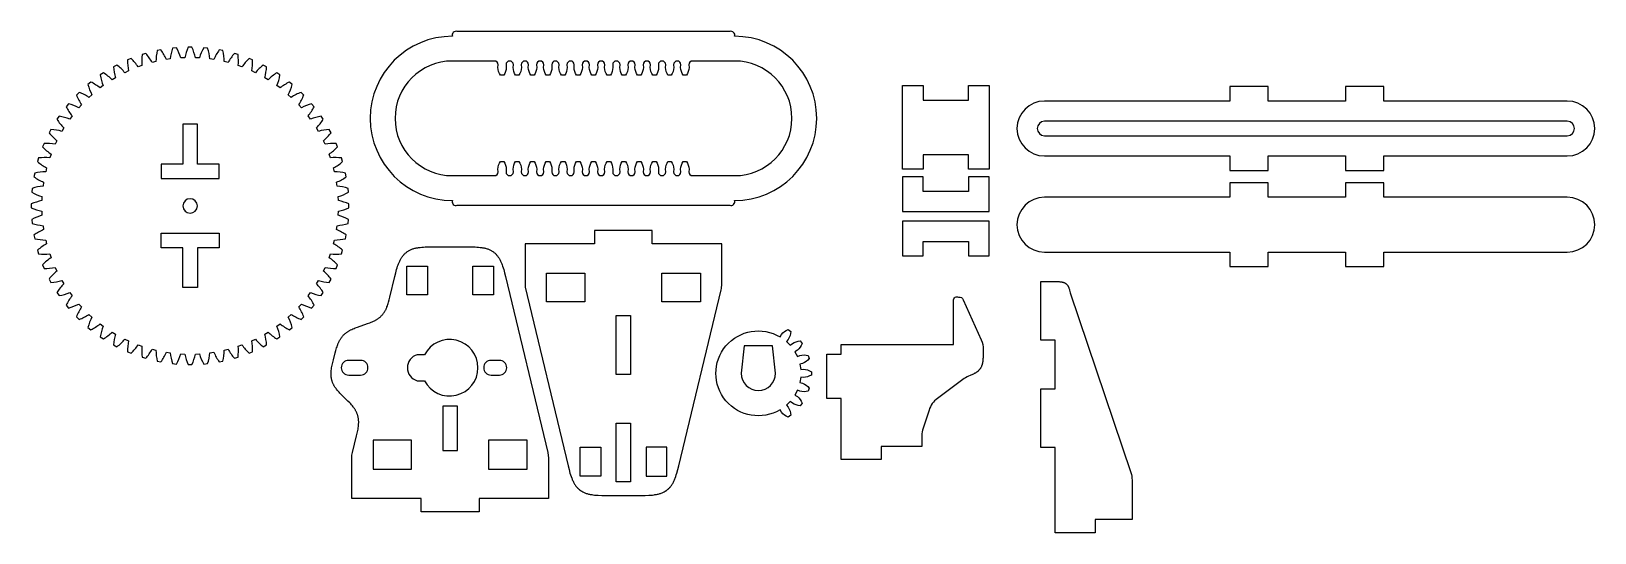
# Model space of a CAD drawing. Extents: x -1220 to -895, y 140 to 245.
import ezdxf

# ---------------------------------------------------------------- set-up
doc = ezdxf.new("R2010")
doc.units = 0
doc.layers.add('DEFAULT', color=7, linetype='CONTINUOUS')

msp = doc.modelspace()

# ---------------------------------------------------------------- linework, layer by layer
at = {"layer": 'DEFAULT'}
for points in [[(-1132.53, 243.62, 1), (-1132.53, 209.48, 0.625), (-1131.53, 208.48), (-1074.91, 208.48, 0.625), (-1073.91, 209.48, 1), (-1073.91, 243.62, 0.625), (-1074.91, 244.62), (-1131.53, 244.62, 0.625)], [(-1156.25, 206.43), (-1156.21, 207.25, 0.054877), (-1154.03, 207.96), (-1154.03, 208.75, 0.054877), (-1156.21, 209.45), (-1156.25, 210.28, 0.054877), (-1154.15, 211.19), (-1154.22, 211.98, 0.054877), (-1156.47, 212.47), (-1156.59, 213.28, 0.054877), (-1154.58, 214.4), (-1154.74, 215.18, 0.054877), (-1157.02, 215.44), (-1157.22, 216.24, 0.054877), (-1155.33, 217.55), (-1155.56, 218.31, 0.054877), (-1157.86, 218.35), (-1158.14, 219.13, 0.054877), (-1156.39, 220.61), (-1156.69, 221.34, 0.054877), (-1158.98, 221.16), (-1159.33, 221.91, 0.054877), (-1157.74, 223.56), (-1158.11, 224.25, 0.054877), (-1160.37, 223.85), (-1160.79, 224.56, 0.054877), (-1159.37, 226.36), (-1159.81, 227.01, 0.054877), (-1162.02, 226.38), (-1162.51, 227.05, 0.054877), (-1161.27, 228.98), (-1161.77, 229.59, 0.054877), (-1163.9, 228.75), (-1164.46, 229.36, 0.054877), (-1163.41, 231.4), (-1163.97, 231.96, 0.054877), (-1166.01, 230.92), (-1166.63, 231.47, 0.054877), (-1165.79, 233.61), (-1166.4, 234.11, 0.054877), (-1168.33, 232.87), (-1168.99, 233.36, 0.054877), (-1168.36, 235.57), (-1169.02, 236.01, 0.054877), (-1170.82, 234.58), (-1171.53, 235.01, 0.054877), (-1171.12, 237.27), (-1171.82, 237.64, 0.054877), (-1173.47, 236.04), (-1174.22, 236.4, 0.054877), (-1174.03, 238.69), (-1174.76, 238.99, 0.054877), (-1176.25, 237.24), (-1177.03, 237.52, 0.054877), (-1177.07, 239.81), (-1177.82, 240.04, 0.054877), (-1179.13, 238.16), (-1179.93, 238.36, 0.054877), (-1180.2, 240.64), (-1180.97, 240.79, 0.054877), (-1182.09, 238.79), (-1182.91, 238.91, 0.054877), (-1183.4, 241.15), (-1184.18, 241.23, 0.054877), (-1185.1, 239.12), (-1185.92, 239.16, 0.054877), (-1186.63, 241.35), (-1187.42, 241.35, 0.054877), (-1188.12, 239.16), (-1188.95, 239.12, 0.054877), (-1189.87, 241.23), (-1190.65, 241.15, 0.054877), (-1191.14, 238.91), (-1191.96, 238.79, 0.054877), (-1193.08, 240.79), (-1193.85, 240.64, 0.054877), (-1194.11, 238.36), (-1194.92, 238.16, 0.054877), (-1196.23, 240.04), (-1196.98, 239.81, 0.054877), (-1197.02, 237.52), (-1197.8, 237.24, 0.054877), (-1199.29, 238.99), (-1200.02, 238.69, 0.054877), (-1199.83, 236.4), (-1200.58, 236.04, 0.054877), (-1202.23, 237.64), (-1202.93, 237.27, 0.054877), (-1202.52, 235.01), (-1203.23, 234.58, 0.054877), (-1205.03, 236.01), (-1205.68, 235.57, 0.054877), (-1205.06, 233.36), (-1205.72, 232.87, 0.054877), (-1207.65, 234.11), (-1208.26, 233.61, 0.054877), (-1207.42, 231.47), (-1208.03, 230.92, 0.054877), (-1210.08, 231.96), (-1210.64, 231.4, 0.054877), (-1209.59, 229.36), (-1210.15, 228.75, 0.054877), (-1212.28, 229.59), (-1212.78, 228.98, 0.054877), (-1211.54, 227.05), (-1212.03, 226.38, 0.054877), (-1214.24, 227.01), (-1214.68, 226.36, 0.054877), (-1213.26, 224.56), (-1213.68, 223.85, 0.054877), (-1215.94, 224.25), (-1216.31, 223.56, 0.054877), (-1214.72, 221.91), (-1215.07, 221.16, 0.054877), (-1217.36, 221.34), (-1217.66, 220.61, 0.054877), (-1215.91, 219.13), (-1216.19, 218.35, 0.054877), (-1218.49, 218.31), (-1218.72, 217.55, 0.054877), (-1216.83, 216.24), (-1217.03, 215.44, 0.054877), (-1219.31, 215.18), (-1219.46, 214.4, 0.054877), (-1217.46, 213.28), (-1217.58, 212.47, 0.054877), (-1219.82, 211.98), (-1219.9, 211.19, 0.054877), (-1217.8, 210.28), (-1217.84, 209.45, 0.054877), (-1220.02, 208.75), (-1220.02, 207.96, 0.054877), (-1217.84, 207.25), (-1217.8, 206.43, 0.054877), (-1219.9, 205.51), (-1219.82, 204.72, 0.054877), (-1217.58, 204.24), (-1217.46, 203.42, 0.054877), (-1219.46, 202.3), (-1219.31, 201.53, 0.054877), (-1217.03, 201.26), (-1216.83, 200.46, 0.054877), (-1218.72, 199.15), (-1218.49, 198.39, 0.054877), (-1216.19, 198.35), (-1215.91, 197.58, 0.054877), (-1217.66, 196.09), (-1217.36, 195.36, 0.054877), (-1215.07, 195.54), (-1214.72, 194.8, 0.054877), (-1216.31, 193.14), (-1215.94, 192.45, 0.054877), (-1213.68, 192.86), (-1213.26, 192.15, 0.054877), (-1214.68, 190.35), (-1214.24, 189.69, 0.054877), (-1212.03, 190.32), (-1211.54, 189.65, 0.054877), (-1212.78, 187.72), (-1212.28, 187.11, 0.054877), (-1210.15, 187.95), (-1209.59, 187.34, 0.054877), (-1210.64, 185.3), (-1210.08, 184.74, 0.054877), (-1208.03, 185.78), (-1207.42, 185.23, 0.054877), (-1208.26, 183.09), (-1207.65, 182.59, 0.054877), (-1205.72, 183.83), (-1205.06, 183.34, 0.054877), (-1205.68, 181.13), (-1205.03, 180.69, 0.054877), (-1203.23, 182.12), (-1202.52, 181.69, 0.054877), (-1202.93, 179.44), (-1202.23, 179.06, 0.054877), (-1200.58, 180.66), (-1199.83, 180.3, 0.054877), (-1200.02, 178.02), (-1199.29, 177.71, 0.054877), (-1197.8, 179.46), (-1197.02, 179.18, 0.054877), (-1196.98, 176.89), (-1196.23, 176.66, 0.054877), (-1194.92, 178.54), (-1194.11, 178.34, 0.054877), (-1193.85, 176.06), (-1193.08, 175.91, 0.054877), (-1191.96, 177.91), (-1191.14, 177.79, 0.054877), (-1190.65, 175.55), (-1189.87, 175.47, 0.054877), (-1188.95, 177.58), (-1188.12, 177.54, 0.054877), (-1187.42, 175.35), (-1186.63, 175.35, 0.054877), (-1185.92, 177.54), (-1185.1, 177.58, 0.054877), (-1184.18, 175.47), (-1183.4, 175.55, 0.054877), (-1182.91, 177.79), (-1182.09, 177.91, 0.054877), (-1180.97, 175.91), (-1180.2, 176.06, 0.054877), (-1179.93, 178.34), (-1179.13, 178.54, 0.054877), (-1177.82, 176.66), (-1177.07, 176.89, 0.054877), (-1177.03, 179.18), (-1176.25, 179.46, 0.054877), (-1174.76, 177.71), (-1174.03, 178.02, 0.054877), (-1174.22, 180.3), (-1173.47, 180.66, 0.054877), (-1171.82, 179.06), (-1171.12, 179.44, 0.054877), (-1171.53, 181.69), (-1170.82, 182.12, 0.054877), (-1169.02, 180.69), (-1168.36, 181.13, 0.054877), (-1168.99, 183.34), (-1168.33, 183.83, 0.054877), (-1166.4, 182.59), (-1165.79, 183.09, 0.054877), (-1166.63, 185.23), (-1166.01, 185.78, 0.054877), (-1163.97, 184.74), (-1163.41, 185.3, 0.054877), (-1164.46, 187.34), (-1163.9, 187.95, 0.054877), (-1161.77, 187.11), (-1161.27, 187.72, 0.054877), (-1162.51, 189.65), (-1162.02, 190.32, 0.054877), (-1159.81, 189.69), (-1159.37, 190.35, 0.054877), (-1160.79, 192.15), (-1160.37, 192.86, 0.054877), (-1158.11, 192.45), (-1157.74, 193.14, 0.054877), (-1159.33, 194.8), (-1158.98, 195.54, 0.054877), (-1156.69, 195.36), (-1156.39, 196.09, 0.054877), (-1158.14, 197.58), (-1157.86, 198.35, 0.054877), (-1155.56, 198.39), (-1155.33, 199.15, 0.054877), (-1157.22, 200.46), (-1157.02, 201.26, 0.054877), (-1154.74, 201.53), (-1154.58, 202.3, 0.054877), (-1156.59, 203.42), (-1156.47, 204.24, 0.054877), (-1154.22, 204.72), (-1154.15, 205.51, 0.054877)], [(-1123.03, 237.71, 0.414214), (-1123.79, 238.47), (-1132.53, 238.47, 1), (-1132.53, 214.64), (-1123.79, 214.64, 0.414214), (-1123.03, 215.4), (-1123.09, 215.96, -0.119307), (-1122.56, 217.6), (-1121.86, 217.6, -0.119307), (-1121.33, 215.96), (-1121.39, 215.4, 1), (-1119.87, 215.4), (-1119.92, 215.96, -0.119307), (-1119.39, 217.6), (-1118.7, 217.6, -0.119307), (-1118.17, 215.96), (-1118.22, 215.4, 1), (-1116.7, 215.4), (-1116.76, 215.96, -0.119307), (-1116.23, 217.6), (-1115.53, 217.6, -0.119307), (-1115, 215.96), (-1115.06, 215.4, 1), (-1113.54, 215.4), (-1113.59, 215.96, -0.119307), (-1113.06, 217.6), (-1112.37, 217.6, -0.119307), (-1111.84, 215.96), (-1111.89, 215.4, 1), (-1110.37, 215.4), (-1110.43, 215.96, -0.119307), (-1109.9, 217.6), (-1109.2, 217.6, -0.119307), (-1108.67, 215.96), (-1108.73, 215.4, 1), (-1107.21, 215.4), (-1107.26, 215.96, -0.119307), (-1106.73, 217.6), (-1106.04, 217.6, -0.119307), (-1105.51, 215.96), (-1105.56, 215.4, 1), (-1104.04, 215.4), (-1104.1, 215.96, -0.119307), (-1103.57, 217.6), (-1102.87, 217.6, -0.119307), (-1102.34, 215.96), (-1102.4, 215.4, 1), (-1100.88, 215.4), (-1100.93, 215.96, -0.119307), (-1100.4, 217.6), (-1099.71, 217.6, -0.119307), (-1099.18, 215.96), (-1099.23, 215.4, 1), (-1097.71, 215.4), (-1097.77, 215.96, -0.119307), (-1097.24, 217.6), (-1096.54, 217.6, -0.119307), (-1096.01, 215.96), (-1096.07, 215.4, 1), (-1094.55, 215.4), (-1094.6, 215.96, -0.119307), (-1094.07, 217.6), (-1093.38, 217.6, -0.119307), (-1092.85, 215.96), (-1092.9, 215.4, 1), (-1091.38, 215.4), (-1091.44, 215.96, -0.119307), (-1090.91, 217.6), (-1090.21, 217.6, -0.119307), (-1089.68, 215.96), (-1089.74, 215.4, 1), (-1088.22, 215.4), (-1088.27, 215.96, -0.119307), (-1087.74, 217.6), (-1087.05, 217.6, -0.119307), (-1086.52, 215.96), (-1086.57, 215.4, 1), (-1085.05, 215.4), (-1085.11, 215.96, -0.119307), (-1084.58, 217.6), (-1083.88, 217.6, -0.119307), (-1083.35, 215.96), (-1083.41, 215.4, 0.414214), (-1082.65, 214.64), (-1073.91, 214.64, 1), (-1073.91, 238.47), (-1082.64, 238.47, 0.41631), (-1083.41, 237.71), (-1083.35, 237.15, -0.119307), (-1083.88, 235.51), (-1084.58, 235.51, -0.119307), (-1085.11, 237.15), (-1085.05, 237.71, 1), (-1086.57, 237.71), (-1086.52, 237.15, -0.119307), (-1087.05, 235.51), (-1087.74, 235.51, -0.119307), (-1088.27, 237.15), (-1088.22, 237.71, 1), (-1089.74, 237.71), (-1089.68, 237.15, -0.119307), (-1090.21, 235.51), (-1090.91, 235.51, -0.119307), (-1091.44, 237.15), (-1091.38, 237.71, 1), (-1092.9, 237.71), (-1092.85, 237.15, -0.119307), (-1093.38, 235.51), (-1094.07, 235.51, -0.119307), (-1094.6, 237.15), (-1094.55, 237.71, 1), (-1096.07, 237.71), (-1096.01, 237.15, -0.119307), (-1096.54, 235.51), (-1097.24, 235.51, -0.119307), (-1097.77, 237.15), (-1097.71, 237.71, 1), (-1099.23, 237.71), (-1099.18, 237.15, -0.119307), (-1099.71, 235.51), (-1100.4, 235.51, -0.119307), (-1100.93, 237.15), (-1100.88, 237.71, 1), (-1102.4, 237.71), (-1102.34, 237.15, -0.119307), (-1102.87, 235.51), (-1103.57, 235.51, -0.119307), (-1104.1, 237.15), (-1104.04, 237.71, 1), (-1105.56, 237.71), (-1105.51, 237.15, -0.119307), (-1106.04, 235.51), (-1106.73, 235.51, -0.119307), (-1107.26, 237.15), (-1107.21, 237.71, 1), (-1108.73, 237.71), (-1108.67, 237.15, -0.119307), (-1109.2, 235.51), (-1109.9, 235.51, -0.119307), (-1110.43, 237.15), (-1110.37, 237.71, 1), (-1111.89, 237.71), (-1111.84, 237.15, -0.119307), (-1112.37, 235.51), (-1113.06, 235.51, -0.119307), (-1113.59, 237.15), (-1113.54, 237.71, 1), (-1115.06, 237.71), (-1115, 237.15, -0.119307), (-1115.53, 235.51), (-1116.23, 235.51, -0.119307), (-1116.76, 237.15), (-1116.7, 237.71, 1), (-1118.22, 237.71), (-1118.17, 237.15, -0.119307), (-1118.7, 235.51), (-1119.39, 235.51, -0.119307), (-1119.92, 237.15), (-1119.87, 237.71, 1), (-1121.39, 237.71), (-1121.33, 237.15, -0.119307), (-1121.86, 235.51), (-1122.56, 235.51, -0.119307), (-1123.09, 237.15)], [(-900.91, 218.74, 1), (-900.91, 230.15), (-939.02, 230.15), (-939.02, 233.15), (-947.02, 233.15), (-947.02, 230.15), (-963.02, 230.15), (-963.02, 233.15), (-971.02, 233.15), (-971.02, 230.15), (-1009.53, 230.15, 1), (-1009.53, 218.74), (-971.02, 218.74), (-971.02, 215.74), (-963.02, 215.74), (-963.02, 218.74), (-947.02, 218.74), (-947.02, 215.74), (-939.02, 215.74), (-939.02, 218.74)], [(-1009.53, 222.94), (-900.91, 222.94, 1), (-900.91, 225.94), (-1009.53, 225.94, 1)], [(-1009.53, 210.15, 1), (-1009.53, 198.74), (-971.02, 198.74), (-971.02, 195.74), (-963.02, 195.74), (-963.02, 198.74), (-947.02, 198.74), (-947.02, 195.74), (-939.02, 195.74), (-939.02, 198.74), (-900.91, 198.74, 1), (-900.91, 210.15), (-939.02, 210.15), (-939.02, 213.15), (-947.02, 213.15), (-947.02, 210.15), (-963.02, 210.15), (-963.02, 213.15), (-971.02, 213.15), (-971.02, 210.15)], [(-1076.58, 192.07), (-1076.58, 200.48), (-1091, 200.48), (-1091, 203.23), (-1103, 203.23), (-1103, 200.48), (-1117.42, 200.48), (-1117.42, 191.48), (-1108.48, 154.3), (-1108.3, 153.54), (-1108.1, 152.79), (-1107.99, 152.43), (-1107.87, 152.08), (-1107.75, 151.73), (-1107.68, 151.57), (-1107.62, 151.4), (-1107.54, 151.24), (-1107.47, 151.09), (-1107.39, 150.93), (-1107.31, 150.78), (-1107.23, 150.64), (-1107.15, 150.5), (-1107.06, 150.36), (-1106.97, 150.23), (-1106.87, 150.1), (-1106.77, 149.97), (-1106.67, 149.85), (-1106.62, 149.8), (-1106.56, 149.74), (-1106.51, 149.68), (-1106.45, 149.63), (-1106.4, 149.57), (-1106.34, 149.52), (-1106.28, 149.47), (-1106.22, 149.42), (-1106.17, 149.37), (-1106.1, 149.32), (-1106.04, 149.27), (-1105.98, 149.23), (-1105.92, 149.18), (-1105.85, 149.14), (-1105.79, 149.09), (-1105.72, 149.05), (-1105.66, 149.01), (-1105.59, 148.97), (-1105.52, 148.93), (-1105.45, 148.9), (-1105.31, 148.83), (-1105.17, 148.76), (-1105.02, 148.7), (-1104.87, 148.64), (-1104.72, 148.58), (-1104.56, 148.53), (-1104.4, 148.49), (-1104.23, 148.44), (-1104.07, 148.4), (-1103.9, 148.37), (-1103.73, 148.34), (-1103.55, 148.31), (-1103.37, 148.28), (-1103.01, 148.24), (-1102.64, 148.21), (-1102.26, 148.19), (-1101.49, 148.17), (-1100.71, 148.17), (-1093.3, 148.17), (-1092.51, 148.17), (-1091.74, 148.19), (-1091.36, 148.21), (-1090.99, 148.24), (-1090.63, 148.28), (-1090.45, 148.31), (-1090.28, 148.34), (-1090.1, 148.37), (-1089.93, 148.4), (-1089.77, 148.44), (-1089.6, 148.49), (-1089.44, 148.53), (-1089.29, 148.58), (-1089.13, 148.64), (-1088.98, 148.7), (-1088.83, 148.76), (-1088.69, 148.83), (-1088.55, 148.9), (-1088.48, 148.93), (-1088.41, 148.97), (-1088.34, 149.01), (-1088.28, 149.05), (-1088.21, 149.09), (-1088.15, 149.14), (-1088.08, 149.18), (-1088.02, 149.23), (-1087.96, 149.27), (-1087.9, 149.32), (-1087.84, 149.37), (-1087.78, 149.42), (-1087.72, 149.47), (-1087.66, 149.52), (-1087.6, 149.57), (-1087.55, 149.63), (-1087.49, 149.68), (-1087.44, 149.74), (-1087.39, 149.8), (-1087.33, 149.85), (-1087.23, 149.97), (-1087.13, 150.1), (-1087.04, 150.23), (-1086.94, 150.36), (-1086.86, 150.5), (-1086.77, 150.64), (-1086.69, 150.78), (-1086.61, 150.93), (-1086.53, 151.09), (-1086.46, 151.24), (-1086.39, 151.4), (-1086.32, 151.57), (-1086.25, 151.73), (-1086.13, 152.08), (-1086.01, 152.43), (-1085.9, 152.79), (-1085.7, 153.54), (-1085.52, 154.3), (-1076.72, 190.91, 0.074038)], [(-1153.42, 155.93, -0.074038), (-1153.28, 157.09), (-1152.45, 160.57), (-1152.31, 161.12), (-1152.2, 161.67), (-1152.14, 161.94), (-1152.1, 162.21), (-1152.06, 162.48), (-1152.03, 162.75), (-1152.02, 162.88), (-1152.01, 163.01), (-1152.01, 163.14), (-1152, 163.27), (-1152, 163.4), (-1152, 163.53), (-1152.01, 163.66), (-1152.02, 163.78), (-1152.03, 163.91), (-1152.04, 164.03), (-1152.06, 164.16), (-1152.08, 164.28), (-1152.1, 164.4), (-1152.13, 164.52), (-1152.16, 164.64), (-1152.19, 164.76), (-1152.23, 164.88), (-1152.27, 165), (-1152.31, 165.11), (-1152.36, 165.23), (-1152.4, 165.35), (-1152.46, 165.46), (-1152.51, 165.57), (-1152.57, 165.68), (-1152.63, 165.8), (-1152.69, 165.91), (-1152.76, 166.02), (-1152.83, 166.12), (-1152.9, 166.23), (-1152.98, 166.34), (-1153.05, 166.45), (-1153.13, 166.55), (-1153.3, 166.76), (-1153.47, 166.97), (-1153.66, 167.17), (-1153.85, 167.38), (-1154.24, 167.78), (-1154.65, 168.17), (-1155.07, 168.59), (-1155.49, 168.99), (-1155.89, 169.4), (-1156.09, 169.61), (-1156.27, 169.82), (-1156.45, 170.03), (-1156.62, 170.25), (-1156.7, 170.35), (-1156.78, 170.46), (-1156.86, 170.57), (-1156.93, 170.68), (-1157, 170.79), (-1157.07, 170.91), (-1157.13, 171.02), (-1157.19, 171.13), (-1157.25, 171.25), (-1157.31, 171.36), (-1157.36, 171.48), (-1157.41, 171.6), (-1157.45, 171.71), (-1157.5, 171.83), (-1157.53, 171.95), (-1157.57, 172.07), (-1157.6, 172.2), (-1157.63, 172.32), (-1157.66, 172.44), (-1157.68, 172.57), (-1157.7, 172.69), (-1157.71, 172.82), (-1157.73, 172.95), (-1157.74, 173.07), (-1157.74, 173.2), (-1157.75, 173.33), (-1157.75, 173.46), (-1157.74, 173.59), (-1157.74, 173.73), (-1157.73, 173.86), (-1157.72, 173.99), (-1157.7, 174.13), (-1157.67, 174.4), (-1157.63, 174.67), (-1157.58, 174.95), (-1157.52, 175.23), (-1157.38, 175.79), (-1157.24, 176.35), (-1156.86, 177.8), (-1156.72, 178.31), (-1156.58, 178.82), (-1156.5, 179.07), (-1156.42, 179.32), (-1156.33, 179.56), (-1156.24, 179.79), (-1156.19, 179.91), (-1156.14, 180.02), (-1156.08, 180.13), (-1156.03, 180.25), (-1155.97, 180.35), (-1155.91, 180.46), (-1155.85, 180.57), (-1155.79, 180.67), (-1155.73, 180.77), (-1155.66, 180.87), (-1155.59, 180.97), (-1155.52, 181.06), (-1155.45, 181.16), (-1155.38, 181.25), (-1155.3, 181.34), (-1155.22, 181.43), (-1155.14, 181.51), (-1155.05, 181.59), (-1154.97, 181.68), (-1154.88, 181.76), (-1154.79, 181.83), (-1154.7, 181.91), (-1154.6, 181.98), (-1154.51, 182.05), (-1154.41, 182.12), (-1154.31, 182.19), (-1154.21, 182.26), (-1154.1, 182.32), (-1154, 182.39), (-1153.89, 182.45), (-1153.78, 182.51), (-1153.67, 182.56), (-1153.44, 182.67), (-1153.21, 182.78), (-1152.97, 182.88), (-1152.73, 182.98), (-1152.23, 183.16), (-1151.72, 183.34), (-1150.7, 183.69), (-1150.18, 183.87), (-1149.67, 184.06), (-1149.42, 184.16), (-1149.18, 184.26), (-1148.94, 184.37), (-1148.71, 184.48), (-1148.59, 184.54), (-1148.48, 184.6), (-1148.37, 184.66), (-1148.26, 184.73), (-1148.16, 184.79), (-1148.05, 184.86), (-1147.95, 184.93), (-1147.85, 185), (-1147.75, 185.08), (-1147.66, 185.15), (-1147.56, 185.23), (-1147.47, 185.31), (-1147.38, 185.39), (-1147.3, 185.48), (-1147.21, 185.56), (-1147.13, 185.65), (-1147.05, 185.74), (-1146.97, 185.83), (-1146.9, 185.93), (-1146.83, 186.02), (-1146.76, 186.12), (-1146.69, 186.22), (-1146.62, 186.32), (-1146.56, 186.43), (-1146.5, 186.53), (-1146.44, 186.64), (-1146.38, 186.75), (-1146.32, 186.86), (-1146.27, 186.98), (-1146.22, 187.09), (-1146.17, 187.21), (-1146.12, 187.33), (-1146.03, 187.57), (-1145.94, 187.82), (-1145.86, 188.07), (-1145.79, 188.33), (-1145.65, 188.85), (-1145.52, 189.39), (-1144.48, 193.7), (-1144.31, 194.42), (-1144.12, 195.12), (-1144.02, 195.46), (-1143.92, 195.8), (-1143.8, 196.12), (-1143.74, 196.28), (-1143.68, 196.44), (-1143.62, 196.59), (-1143.55, 196.74), (-1143.48, 196.89), (-1143.41, 197.04), (-1143.33, 197.18), (-1143.26, 197.32), (-1143.18, 197.45), (-1143.09, 197.58), (-1143.01, 197.71), (-1142.92, 197.83), (-1142.83, 197.95), (-1142.74, 198.07), (-1142.64, 198.18), (-1142.54, 198.29), (-1142.43, 198.39), (-1142.33, 198.49), (-1142.22, 198.59), (-1142.1, 198.68), (-1141.99, 198.77), (-1141.87, 198.85), (-1141.75, 198.93), (-1141.62, 199.01), (-1141.49, 199.08), (-1141.36, 199.15), (-1141.23, 199.22), (-1141.09, 199.28), (-1140.95, 199.33), (-1140.81, 199.39), (-1140.66, 199.44), (-1140.51, 199.48), (-1140.36, 199.53), (-1140.2, 199.56), (-1140.05, 199.6), (-1139.88, 199.63), (-1139.72, 199.66), (-1139.56, 199.69), (-1139.39, 199.71), (-1139.22, 199.73), (-1138.88, 199.77), (-1138.53, 199.79), (-1138.17, 199.81), (-1137.45, 199.83), (-1136.71, 199.83), (-1129.3, 199.83), (-1128.56, 199.83), (-1127.83, 199.81), (-1127.47, 199.79), (-1127.12, 199.77), (-1126.78, 199.73), (-1126.61, 199.71), (-1126.44, 199.69), (-1126.28, 199.66), (-1126.12, 199.63), (-1125.96, 199.6), (-1125.8, 199.56), (-1125.64, 199.53), (-1125.49, 199.48), (-1125.34, 199.44), (-1125.19, 199.39), (-1125.05, 199.33), (-1124.91, 199.28), (-1124.78, 199.22), (-1124.64, 199.15), (-1124.51, 199.08), (-1124.38, 199.01), (-1124.25, 198.93), (-1124.13, 198.85), (-1124.01, 198.77), (-1123.9, 198.68), (-1123.78, 198.59), (-1123.67, 198.49), (-1123.57, 198.39), (-1123.46, 198.29), (-1123.36, 198.18), (-1123.27, 198.07), (-1123.17, 197.95), (-1123.08, 197.83), (-1122.99, 197.71), (-1122.91, 197.58), (-1122.82, 197.45), (-1122.74, 197.32), (-1122.67, 197.18), (-1122.59, 197.04), (-1122.52, 196.89), (-1122.45, 196.74), (-1122.38, 196.59), (-1122.32, 196.44), (-1122.26, 196.28), (-1122.2, 196.12), (-1122.09, 195.8), (-1121.98, 195.46), (-1121.88, 195.12), (-1121.69, 194.42), (-1121.52, 193.7), (-1112.72, 157.09), (-1112.58, 155.93), (-1112.58, 147.52), (-1127, 147.52), (-1127, 144.77), (-1139, 144.77), (-1139, 147.52), (-1153.42, 147.52)], [(-1004.17, 190.29), (-991.6, 152.92, -0.102261), (-991.34, 151.32), (-991.34, 143.14), (-999, 143.14), (-999, 140.39), (-1007.3, 140.39), (-1007.3, 158.09), (-1010.3, 158.09), (-1010.3, 170.33), (-1007.3, 170.33), (-1007.3, 180.45), (-1010.3, 180.45), (-1010.3, 192.61), (-1007.09, 192.61), (-1006.8, 192.61), (-1006.5, 192.6), (-1006.36, 192.59), (-1006.22, 192.58), (-1006.08, 192.57), (-1006.02, 192.56), (-1005.95, 192.55), (-1005.89, 192.53), (-1005.82, 192.52), (-1005.76, 192.51), (-1005.7, 192.49), (-1005.64, 192.47), (-1005.58, 192.45), (-1005.52, 192.43), (-1005.46, 192.41), (-1005.41, 192.39), (-1005.35, 192.36), (-1005.3, 192.33), (-1005.27, 192.32), (-1005.25, 192.31), (-1005.22, 192.29), (-1005.2, 192.28), (-1005.17, 192.26), (-1005.15, 192.24), (-1005.12, 192.23), (-1005.1, 192.21), (-1005.08, 192.19), (-1005.05, 192.17), (-1005.03, 192.16), (-1005.01, 192.14), (-1004.99, 192.12), (-1004.97, 192.1), (-1004.94, 192.08), (-1004.92, 192.06), (-1004.9, 192.04), (-1004.88, 192.02), (-1004.86, 191.99), (-1004.84, 191.97), (-1004.8, 191.93), (-1004.77, 191.88), (-1004.73, 191.83), (-1004.7, 191.78), (-1004.66, 191.73), (-1004.63, 191.67), (-1004.6, 191.62), (-1004.57, 191.56), (-1004.54, 191.5), (-1004.52, 191.45), (-1004.49, 191.38), (-1004.46, 191.32), (-1004.44, 191.26), (-1004.39, 191.13), (-1004.35, 191), (-1004.31, 190.86), (-1004.24, 190.58)], [(-1026.18, 172.43), (-1031.73, 168.29, 0.196453), (-1033.49, 165.86), (-1034.74, 162.12, 0.101424), (-1034.99, 160.54), (-1034.99, 158.35), (-1043.47, 158.35), (-1043.47, 155.6), (-1051.77, 155.6), (-1051.77, 168.3), (-1054.77, 168.3), (-1054.77, 177.51), (-1051.77, 177.51), (-1051.77, 179.51), (-1028.41, 179.51), (-1028.41, 188.4, -0.625), (-1027.41, 189.4), (-1027.33, 189.4, -0.405742), (-1026.42, 188.8), (-1022.71, 180.49, -0.132949), (-1022.28, 178.45), (-1022.28, 177.57), (-1022.29, 176.77), (-1022.3, 176.58), (-1022.31, 176.39), (-1022.33, 176.2), (-1022.35, 176.02), (-1022.36, 175.93), (-1022.37, 175.84), (-1022.39, 175.75), (-1022.41, 175.66), (-1022.43, 175.58), (-1022.45, 175.49), (-1022.47, 175.41), (-1022.5, 175.32), (-1022.52, 175.24), (-1022.55, 175.16), (-1022.58, 175.08), (-1022.61, 175.01), (-1022.64, 174.93), (-1022.68, 174.85), (-1022.72, 174.78), (-1022.76, 174.71), (-1022.8, 174.64), (-1022.84, 174.57), (-1022.89, 174.5), (-1022.93, 174.44), (-1022.98, 174.37), (-1023.04, 174.31), (-1023.09, 174.24), (-1023.14, 174.18), (-1023.2, 174.12), (-1023.26, 174.07), (-1023.32, 174.01), (-1023.39, 173.95), (-1023.45, 173.9), (-1023.52, 173.85), (-1023.59, 173.8), (-1023.66, 173.75), (-1023.73, 173.7), (-1023.8, 173.65), (-1023.88, 173.6), (-1023.96, 173.56), (-1024.03, 173.51), (-1024.11, 173.47), (-1024.28, 173.39), (-1024.45, 173.31), (-1024.62, 173.23), (-1024.8, 173.15), (-1024.98, 173.08, 0.088944)], [(-1064.46, 165.94, -1.754825), (-1064.46, 181.13), (-1064.17, 181.62, -0.119307), (-1062.78, 182.63), (-1062.21, 182.23, -0.119307), (-1062.75, 180.59), (-1063.12, 180.16), (-1062.33, 179.37), (-1061.9, 179.74, -0.119307), (-1060.27, 180.28), (-1059.86, 179.72, -0.119307), (-1060.87, 178.32), (-1061.36, 178.04), (-1060.85, 177.04), (-1060.33, 177.26, -0.119307), (-1058.61, 177.26), (-1058.39, 176.6, -0.119307), (-1059.79, 175.59), (-1060.34, 175.47), (-1060.16, 174.36), (-1059.6, 174.41, -0.119307), (-1057.96, 173.88), (-1057.96, 173.19, -0.119307), (-1059.6, 172.66), (-1060.16, 172.71), (-1060.34, 171.6), (-1059.79, 171.48, -0.119307), (-1058.39, 170.47), (-1058.61, 169.81, -0.119307), (-1060.33, 169.81), (-1060.85, 170.03), (-1061.36, 169.03), (-1060.87, 168.74, -0.119307), (-1059.86, 167.35), (-1060.27, 166.79, -0.119307), (-1061.9, 167.33), (-1062.33, 167.7), (-1063.12, 166.9), (-1062.75, 166.48, -0.119307), (-1062.21, 164.84), (-1062.78, 164.44, -0.119307), (-1064.17, 165.45)], [(-1139.84, 172.01), (-1138.32, 172.01, 4.124051), (-1138.32, 177.39), (-1139.84, 177.39, 0.761997)], [(-1072.53, 173.55, 1), (-1065.39, 173.55), (-1066, 179.28), (-1071.92, 179.28)], [(-1151.61, 173.16, 1), (-1151.61, 176.24), (-1154.07, 176.24, 1), (-1154.07, 173.16)], [(-1122.77, 176.24), (-1124.49, 176.24, 1), (-1124.49, 173.16), (-1122.77, 173.16, 1)]]:
    msp.add_lwpolyline(points, format="xyb", close=True, dxfattribs=at)
for points in [[(-1039.02, 215.96), (-1039.02, 233.36), (-1034.72, 233.36), (-1034.72, 230.36), (-1025.33, 230.36), (-1025.33, 233.36), (-1021.02, 233.36), (-1021.02, 215.96), (-1025.33, 215.96), (-1025.33, 218.96), (-1034.72, 218.96), (-1034.72, 215.96)], [(-1193.02, 214.05), (-1181.02, 214.05), (-1181.02, 217.05), (-1185.52, 217.05), (-1185.52, 225.35), (-1188.52, 225.35), (-1188.52, 217.05), (-1193.02, 217.05)], [(-1025.33, 211.36), (-1034.72, 211.36), (-1034.72, 214.36), (-1039.02, 214.36), (-1039.02, 207.16), (-1021.02, 207.16), (-1021.02, 214.36), (-1025.33, 214.36)], [(-1025.33, 200.96), (-1025.33, 197.96), (-1021.02, 197.96), (-1021.02, 205.16), (-1039.02, 205.16), (-1039.02, 197.96), (-1034.72, 197.96), (-1034.72, 200.96)], [(-1185.52, 191.35), (-1188.52, 191.35), (-1188.52, 199.65), (-1193.02, 199.65), (-1193.02, 202.65), (-1181.02, 202.65), (-1181.02, 199.65), (-1185.52, 199.65)], [(-1137.69, 189.83), (-1142, 189.83), (-1142, 195.83), (-1137.69, 195.83)], [(-1128.31, 195.83), (-1124, 195.83), (-1124, 189.83), (-1128.31, 189.83)], [(-1105, 194.39), (-1105, 188.39), (-1113, 188.39), (-1113, 194.39)], [(-1089, 188.39), (-1089, 194.39), (-1081, 194.39), (-1081, 188.39)], [(-1095.5, 173.29), (-1098.5, 173.29), (-1098.5, 185.53), (-1095.5, 185.53)], [(-1134.5, 159.61), (-1134.5, 157.47), (-1131.5, 157.47), (-1131.5, 166.68), (-1134.5, 166.68)], [(-1098.5, 163.17), (-1095.5, 163.17), (-1095.5, 151.01), (-1098.5, 151.01)], [(-1149, 159.61), (-1149, 153.61), (-1141, 153.61), (-1141, 159.61)], [(-1125, 153.61), (-1117, 153.61), (-1117, 159.61), (-1125, 159.61)], [(-1106, 152.17), (-1106, 158.17), (-1101.69, 158.17), (-1101.69, 152.17)], [(-1092.31, 158.17), (-1092.31, 152.17), (-1088, 152.17), (-1088, 158.17)]]:
    msp.add_lwpolyline(points, close=True, dxfattribs=at)
at = {"layer": 'DEFAULT', "extrusion": (0, 0, -1)}
msp.add_circle((1187.02, 208.35), 1.5, dxfattribs=at)

doc.saveas('drawing.dxf')
